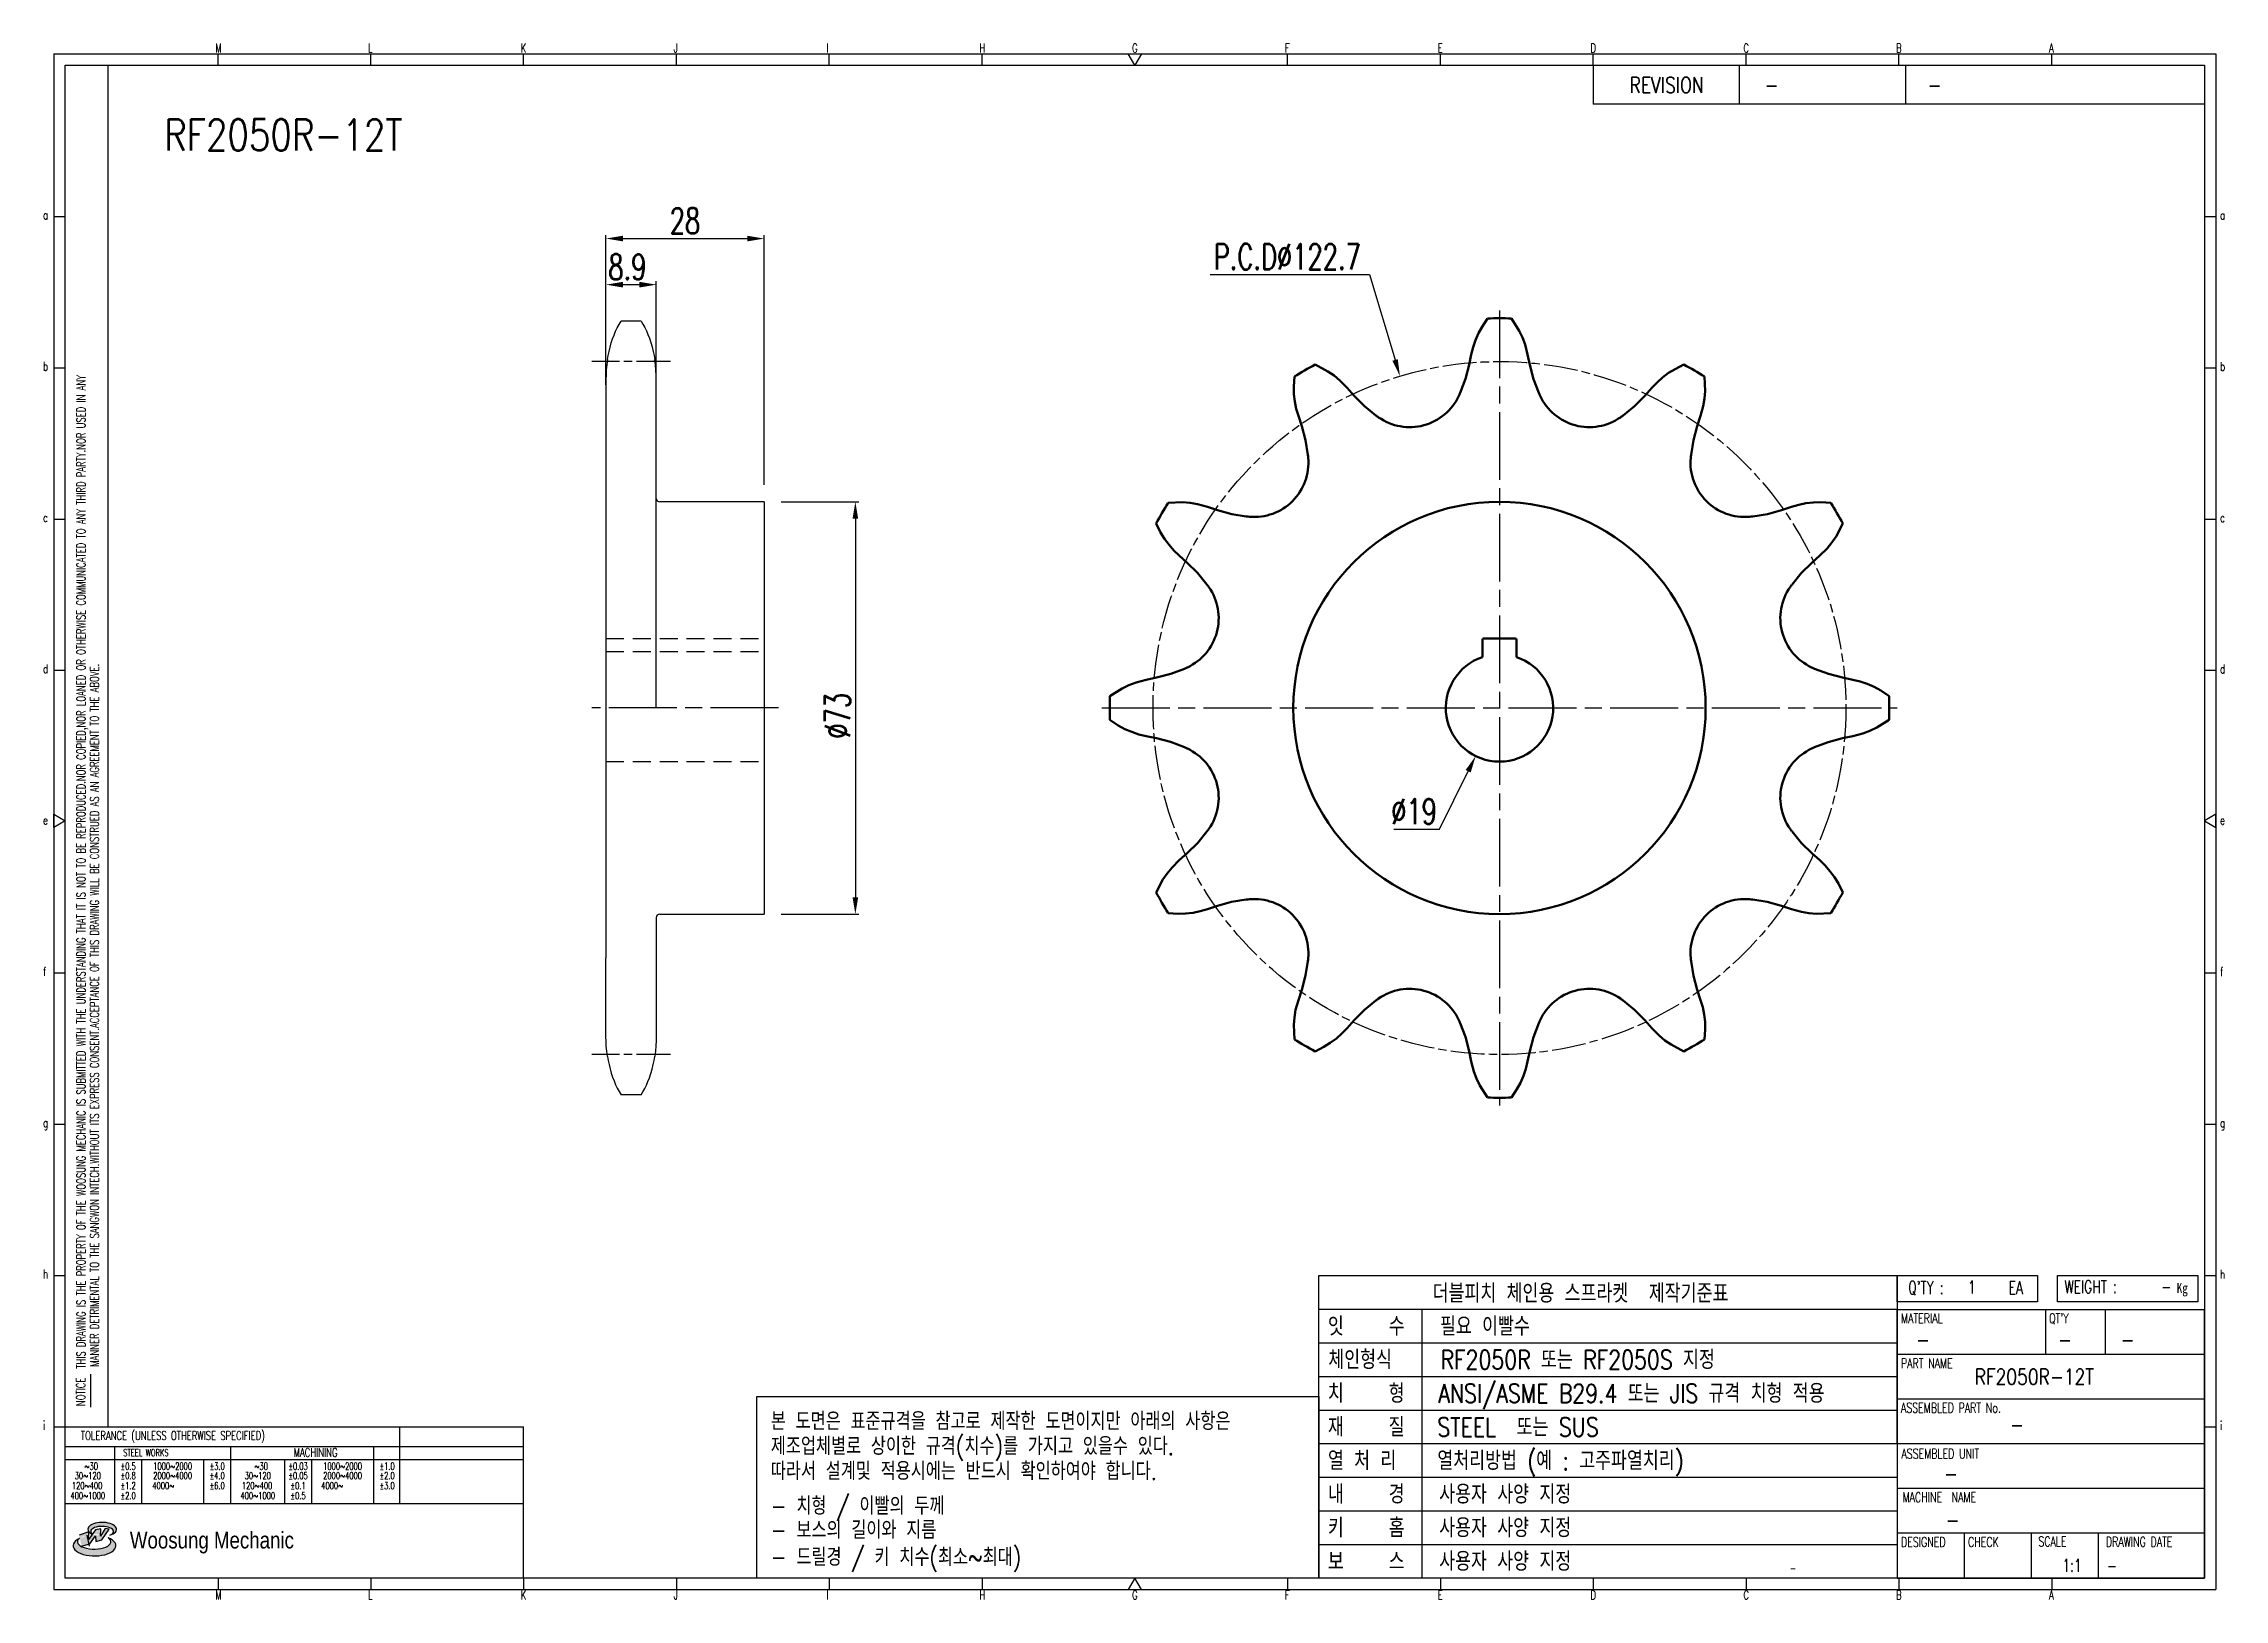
# Model space of a CAD drawing. Header units: millimetres. Extents: x 783 to 1169, y -1116 to -840.
import ezdxf
from ezdxf.enums import TextEntityAlignment as Align

# ---------------------------------------------------------------- set-up
doc = ezdxf.new("R2010")
doc.units = ezdxf.units.MM
for name, pattern in [('AM_ISO08W050', [18, 12, -1.5, 3, -1.5]), ('AM_ISO08W050x2', [9, 6, -0.75, 1.5, -0.75]), ('HIDDEN', [9.525, 6.35, -3.175])]:
    doc.linetypes.add(name, pattern=pattern)
for name, color, linetype, lineweight in [('AM_0', 7, 'Continuous', 50), ('CEN1', 1, 'AM_ISO08W050', 25), ('PEN_RF1', 6, 'AM_ISO08W050x2', 25)]:
    doc.layers.add(name, color=color, linetype=linetype, lineweight=lineweight)
for name, color, linetype in [('HIDDEN_RF1', 3, 'HIDDEN'), ('S-DIM', 7, 'Continuous'), ('TITLE', 7, 'Continuous'), ('도면레이아웃', 7, 'Continuous')]:
    doc.layers.add(name, color=color, linetype=linetype)
doc.styles.add('HAN', font='ROMANS.shx', dxfattribs={"width": 0.7, "bigfont": 'whgtxt.shx'})
doc.styles.add('HKD_ST2', font='romans.shx', dxfattribs={"width": 0.7, "height": 4, "bigfont": '@extfont2.shx'})
doc.styles.add('HSG', font='SIMPLEX.shx', dxfattribs={"width": 0.7, "bigfont": 'HSG.shx'})
doc.styles.add('ROMANS', font='romans.shx', dxfattribs={"width": 0.7, "bigfont": 'whgtxt.shx'})
doc.styles.add('SLDTEXTSTYLE4', font='arial.ttf', dxfattribs={"width": 0.8})
doc.dimstyles.new('RF-S3', dxfattribs={"dimscale": 3, "dimtxt": 1.5, "dimasz": 1, "dimexe": 0.2, "dimexo": 1, "dimgap": 0.3, "dimtad": 1, "dimtoh": 1, "dimdec": 1, "dimrnd": 0.01, "dimzin": 9, "dimdsep": 46, "dimtxsty": 'HSG', "dimcen": 0, "dimclrd": 1, "dimclre": 1, "dimclrt": 150, "dimazin": 2, "dimtp": 1, "dimtm": 1, "dimtfac": 0.5, "dimtdec": 1, "dimtofl": 0, "dimtmove": 0, "dimatfit": 3, "dimfxl": 0, "dimtvp": 1, "dimtolj": 2, "dimlwd": -1, "dimlwe": -1, "dimarcsym": 0})

# ---------------------------------------------------------------- blocks, each defined once
blk = doc.blocks.new('SUYWSHJH')
at = {"layer": '도면레이아웃'}
h = blk.add_hatch(color=10, dxfattribs=at)
h.paths.add_polyline_path([(1.544, 35.177), (1.554, 34.966), (1.779, 35.034), (2.054, 35.422), (1.908, 35.446), (1.728, 35.167), (1.741, 35.439), (1.547, 35.405), (1.292, 35.041), (1.295, 35.33), (0.943, 35.208), (1.03, 34.8), (1.336, 34.885)])
edge = h.paths.add_edge_path()
edge.add_ellipse((1.795, 35.421), major_axis=(-0.53, 0), ratio=0.487785, start_angle=122.36065, end_angle=403.39574)
edge.add_line((1.411, 35.244), (1.419, 35.261))
edge.add_ellipse((1.798, 35.344), major_axis=(-0.423, 0), ratio=0.444396, start_angle=131.58977, end_angle=386.19408, ccw=False)
edge = h.paths.add_edge_path()
edge.add_ellipse((1.512, 34.815), major_axis=(-0.793, 0), ratio=0.480113, start_angle=314.67633, end_angle=590.85213)
edge.add_ellipse((1.501, 34.958), major_axis=(-0.62, 0), ratio=0.43311, start_angle=331.7024, end_angle=574.42495, ccw=False)
for p, q in [((0, 90.118), (80.15, 90.118)), ((0, 90.118), (0, 33.191)), ((6.089, 89.693), (6.089, 90.118)), ((11.753, 89.693), (11.753, 90.118)), ((17.418, 89.693), (17.418, 90.118)), ((23.082, 89.693), (23.082, 90.118)), ((28.746, 89.693), (28.746, 90.118)), ((34.411, 89.693), (34.411, 90.118)), ((45.739, 89.693), (45.739, 90.118)), ((51.404, 89.693), (51.404, 90.118)), ((57.068, 89.693), (57.068, 90.118)), ((62.732, 89.693), (62.732, 90.118)), ((68.397, 89.693), (68.397, 90.118)), ((74.061, 89.693), (74.061, 90.118)), ((80.15, 90.118), (80.15, 33.191)), ((0, 84.085), (0.425, 84.085)), ((79.725, 84.085), (80.15, 84.085)), ((0, 78.478), (0.425, 78.478)), ((79.725, 78.478), (80.15, 78.478)), ((0, 72.87), (0.425, 72.87)), ((79.725, 72.87), (80.15, 72.87)), ((0, 67.262), (0.425, 67.262)), ((79.725, 67.262), (80.15, 67.262)), ((0, 56.047), (0.425, 56.047)), ((79.725, 56.047), (80.15, 56.047)), ((0, 50.439), (0.425, 50.439)), ((79.725, 50.439), (80.15, 50.439)), ((0, 44.832), (0.425, 44.832)), ((79.725, 44.832), (80.15, 44.832)), ((1.377, 39.947), (1.377, 41.174)), ((0, 39.224), (0.425, 39.224)), ((79.725, 39.224), (80.15, 39.224)), ((0, 33.191), (80.15, 33.191)), ((6.089, 33.616), (6.089, 33.191)), ((11.753, 33.616), (11.753, 33.191)), ((17.418, 33.616), (17.418, 33.191)), ((23.082, 33.616), (23.082, 33.191)), ((28.746, 33.616), (28.746, 33.191)), ((34.411, 33.616), (34.411, 33.191)), ((45.739, 33.616), (45.739, 33.191)), ((51.404, 33.616), (51.404, 33.191)), ((57.068, 33.616), (57.068, 33.191)), ((62.732, 33.616), (62.732, 33.191)), ((68.397, 33.616), (68.397, 33.191)), ((74.061, 33.616), (74.061, 33.191))]:
    blk.add_line(p, q)
at = {"color": 2}
for p, q in [((2.017, 39.224), (2.017, 89.693)), ((0.425, 39.224), (17.418, 39.224)), ((12.816, 39.224), (12.816, 36.382)), ((17.418, 33.616), (17.418, 39.224)), ((0.425, 38.487), (17.418, 38.487)), ((0.425, 38.012), (17.418, 38.012)), ((2.257, 38.487), (2.257, 36.382)), ((3.257, 38.012), (3.257, 36.382)), ((5.557, 38.012), (5.557, 36.382)), ((6.557, 38.5), (6.557, 36.382)), ((8.557, 38.012), (8.557, 36.382)), ((9.557, 38.026), (9.557, 36.382)), ((11.857, 38.487), (11.857, 36.382)), ((0.425, 36.382), (17.418, 36.382))]:
    blk.add_line(p, q, dxfattribs=at)
at = {"color": 6, "ltscale": 0.5}
for p, q in [((57.068, 89.693), (57.068, 88.246)), ((62.47, 89.693), (62.47, 88.246)), ((68.635, 89.693), (68.635, 88.246)), ((79.725, 88.246), (57.068, 88.246)), ((68.336, 38.59), (68.336, 43.563)), ((79.725, 43.563), (68.336, 43.563)), ((73.827, 43.563), (73.827, 41.905)), ((76.037, 43.563), (76.037, 41.905)), ((79.725, 38.59), (79.725, 43.563)), ((79.725, 41.905), (68.336, 41.905)), ((79.725, 40.248), (68.336, 40.248)), ((68.336, 38.59), (68.336, 33.616)), ((79.725, 38.59), (68.336, 38.59)), ((79.725, 33.616), (79.725, 38.59)), ((79.725, 36.932), (68.336, 36.932)), ((79.725, 35.274), (68.336, 35.274)), ((70.822, 33.616), (70.822, 35.274)), ((73.309, 33.616), (73.309, 35.274)), ((75.796, 33.616), (75.796, 35.274)), ((68.336, 33.616), (79.725, 33.616))]:
    blk.add_line(p, q, dxfattribs=at)
for points in [[(40.075, 89.693), (39.83, 90.118), (40.32, 90.118)], [(0.425, 89.693), (79.725, 89.693), (79.725, 33.616), (0.425, 33.616)], [(0.425, 61.679), (0, 61.433), (0, 61.924)], [(79.725, 61.679), (80.15, 61.433), (80.15, 61.924)], [(40.075, 33.616), (39.83, 33.191), (40.32, 33.191)]]:
    blk.add_lwpolyline(points, close=True)
at = {"layer": 'TITLE', "color": 20}
for p, q in [((68.336, 43.851), (68.336, 44.826)), ((68.336, 44.826), (73.54, 44.826)), ((73.54, 44.826), (73.54, 43.851)), ((74.277, 43.851), (74.277, 44.826)), ((74.277, 44.826), (79.481, 44.826)), ((79.481, 44.826), (79.481, 43.851)), ((73.54, 43.851), (68.336, 43.851)), ((79.481, 43.851), (74.277, 43.851))]:
    blk.add_line(p, q, dxfattribs=at)
at = {"layer": '도면레이아웃'}
for p, q in [((1.295, 35.33), (0.943, 35.208)), ((1.03, 34.8), (1.336, 34.885)), ((1.224, 35.208), (1.311, 34.8)), ((1.224, 35.208), (1.224, 35.208)), ((1.547, 35.405), (1.292, 35.041)), ((1.292, 35.041), (1.295, 35.33)), ((1.336, 34.885), (1.544, 35.177)), ((1.419, 35.261), (1.411, 35.244)), ((1.544, 35.177), (1.554, 34.966)), ((1.741, 35.439), (1.547, 35.405)), ((1.554, 34.966), (1.779, 35.034)), ((1.908, 35.446), (1.728, 35.167)), ((1.728, 35.167), (1.741, 35.439)), ((1.779, 35.034), (2.054, 35.422)), ((2.054, 35.422), (1.908, 35.446))]:
    blk.add_line(p, q, dxfattribs=at)
for centre, major_axis, ratio, start_param, end_param in [((1.795, 35.421), (-0.53, 0), 0.487785, 2.135596, 7.040584), ((1.512, 34.815), (-0.793, 0), 0.480113, 5.492138, 10.312315), ((1.501, 34.958), (-0.62, 0), 0.43311, 5.789299, 10.025607), ((1.798, 35.344), (-0.423, 0), 0.444396, 2.296675, 6.740358)]:
    blk.add_ellipse(centre, major_axis=major_axis, ratio=ratio, start_param=start_param, end_param=end_param, dxfattribs=at)
at = {"color": 4, "style": 'HKD_ST2', "width": 0.7}
for s, p in [('M', (5.988, 90.164)), ('L', (11.652, 90.164)), ('K', (17.316, 90.164)), ('J', (22.981, 90.164)), ('I', (28.645, 90.164)), ('H', (34.309, 90.164)), ('G', (39.974, 90.164)), ('F', (45.638, 90.164)), ('E', (51.302, 90.164)), ('D', (56.967, 90.164)), ('C', (62.631, 90.164)), ('B', (68.295, 90.164)), ('A', (73.96, 90.164)), ('a', (-0.395, 83.976)), ('a', (80.305, 83.97)), ('b', (-0.395, 78.368)), ('b', (80.305, 78.362)), ('c', (-0.395, 72.76)), ('c', (80.305, 72.754)), ('d', (-0.395, 67.153)), ('d', (80.305, 67.147)), ('e', (-0.395, 61.545)), ('e', (80.305, 61.539)), ('f', (-0.395, 55.937)), ('f', (80.305, 55.931)), ('g', (-0.395, 50.33)), ('g', (80.305, 50.324)), ('h', (-0.395, 44.722)), ('h', (80.305, 44.716)), ('i', (-0.395, 39.114)), ('i', (80.305, 39.108)), ('M', (5.988, 32.824)), ('L', (11.652, 32.824)), ('K', (17.316, 32.824)), ('J', (22.981, 32.824)), ('I', (28.645, 32.824)), ('H', (34.309, 32.824)), ('G', (39.974, 32.824)), ('F', (45.638, 32.824)), ('E', (51.302, 32.824)), ('D', (56.967, 32.824)), ('C', (62.631, 32.824)), ('B', (68.295, 32.824)), ('A', (73.96, 32.824))]:
    blk.add_text(s, height=0.326, dxfattribs=at).set_placement(p)
for s, height, style, width, p in [('REVISION', 0.5806, 'HAN', 0.8, (58.415, 88.664)), ('-', 0.581, 'HAN', 0.8, (63.426, 88.664)), ('-', 0.581, 'HAN', 0.8, (69.468, 88.664)), ("Q'TY : ", 0.4746, 'HKD_ST2', 0.7, (68.743, 44.143)), ('1', 0.475, 'HKD_ST2', 0.7, (70.957, 44.165)), ('EA', 0.4746, 'HKD_ST2', 0.7, (72.464, 44.143)), ('WEIGHT : ', 0.4746, 'HKD_ST2', 0.7, (74.536, 44.176)), ('-', 0.581, 'HAN', 0.8, (69.029, 42.157)), ('-', 0.581, 'HAN', 0.8, (74.289, 42.157)), ('-', 0.581, 'HAN', 0.8, (76.623, 42.157)), ('-', 0.581, 'HAN', 0.8, (72.515, 39.013)), ('-', 0.581, 'HAN', 0.8, (70.067, 37.189)), ('-', 0.581, 'HAN', 0.8, (70.126, 35.48)), ('1:1', 0.4746, 'HKD_ST2', 0.7, (74.458, 33.848)), ('-', 0.475, 'HKD_ST2', 0.7, (76.112, 33.837))]:
    blk.add_text(s, height=height, dxfattribs=dict(style=style, width=width)).set_placement(p)
at = {"color": 2, "style": 'HKD_ST2', "width": 0.7}
for s, p in [(' THIS DRAWING IS THE PROPERTY OF THE WOOSUNG MECHANIC IS SUBMITTED WITH THE UNDERSTANDING THAT IT IS NOT TO BE REPRODUCED.NOR COPIED,NOR LOANED OR OTHERWISE COMMUNICATED TO ANY THIRD PARTY.NOR USED IN ANY', (1.173, 41.217)), ('MANNER DETRIMENTAL TO THE SANGWON INTECH.WITHOUT ITS EXPRESS CONSENT.ACCEPTANCE OF THIS DRAWING WILL BE CONSTRUED AS AN AGREEMENT TO THE ABOVE.', (1.672, 41.447))]:
    blk.add_text(s, height=0.326266, rotation=90, dxfattribs=at).set_placement(p)
at = {"style": 'HKD_ST2', "width": 0.7}
blk.add_text('-', height=0.475, dxfattribs=at).set_placement((78.499, 44.176), align=Align.RIGHT)
at = {"color": 4, "style": 'HKD_ST2', "width": 0.7}
for s, height, p in [('MATERIAL', 0.3651, (68.474, 43.425)), ("QT'Y", 0.3651, (73.965, 43.425)), ('PART NAME', 0.3651, (68.474, 41.756)), ('ASSEMBLED PART No.', 0.36511, (68.474, 40.109)), ('ASSEMBLED UNIT', 0.36511, (68.49, 38.408)), ('MACHINE  NAME', 0.36511, (68.532, 36.794)), ('DESIGNED', 0.3651, (68.474, 35.136)), ('CHECK', 0.3651, (70.961, 35.136)), ('SCALE', 0.3651, (73.566, 35.153)), ('DRAWING DATE', 0.36511, (76.071, 35.141))]:
    blk.add_text(s, height=height, dxfattribs=at).set_placement(p, align=Align.TOP_LEFT)
at = {"style": 'HKD_ST2', "width": 0.7}
blk.add_text('NOTICE', height=0.3263, rotation=90, dxfattribs=at).set_placement((1.163, 39.988))
for s, height, style, width, p in [('TOLERANCE (UNLESS OTHERWISE SPECIFIED)', 0.32627, 'HKD_ST2', 0.7, (4.417, 38.896)), ('-', 0.326, 'ROMANS', 0.65, (64.469, 33.975))]:
    blk.add_text(s, height=height, dxfattribs=dict(style=style, width=width)).set_placement(p, align=Align.MIDDLE_CENTER)
at = {"color": 4, "style": 'HKD_ST2', "width": 0.7}
for s, height, p in [('STEEL WORKS', 0.26101, (3.416, 38.268)), ('MACHINING', 0.3263, (9.707, 38.27)), ('%%P0.5', 0.261, (2.757, 37.762)), ('%%P0.8', 0.261, (2.757, 37.411)), ('%%P3.0', 0.261, (6.057, 37.762)), ('%%P4.0', 0.261, (6.057, 37.411)), ('%%P0.03', 0.261, (9.057, 37.762)), ('%%P0.05', 0.261, (9.057, 37.411)), ('%%P1.0', 0.261, (12.357, 37.762)), ('%%P2.0', 0.261, (12.357, 37.411)), ('%%P1.2', 0.261, (2.757, 37.045)), ('%%P2.0', 0.261, (2.757, 36.67)), ('%%P6.0', 0.261, (6.057, 37.045)), ('%%P0.1', 0.261, (9.057, 37.045)), ('%%P0.5', 0.261, (9.057, 36.67)), ('%%P3.0', 0.261, (12.357, 37.045))]:
    blk.add_text(s, height=height, dxfattribs=at).set_placement(p, align=Align.MIDDLE)
for s, height, p in [('30%%126120', 0.261, (1.263, 37.411)), ('%%12630', 0.261, (1.389, 37.762)), ('2000%%1264000', 0.26101, (4.407, 37.411)), ('1000%%1262000', 0.26101, (4.407, 37.762)), ('30%%126120', 0.261, (7.563, 37.411)), ('%%12630', 0.261, (7.689, 37.762)), ('2000%%1264000', 0.26101, (10.707, 37.411)), ('1000%%1262000', 0.26101, (10.707, 37.762)), ('400%%1261000', 0.26101, (1.263, 36.67)), ('120%%126400', 0.26101, (1.237, 37.045)), ('4000%%126', 0.261, (4.061, 37.045)), ('400%%1261000', 0.26101, (7.563, 36.67)), ('120%%126400', 0.26101, (7.537, 37.045)), ('4000%%126', 0.261, (10.321, 37.045))]:
    blk.add_text(s, height=height, dxfattribs=at).set_placement(p, align=Align.MIDDLE_CENTER)
at = {"color": 1, "style": 'SLDTEXTSTYLE4', "width": 0.8}
blk.add_text('Woosung Mechanic', height=0.61957, dxfattribs=at).set_placement((2.822, 34.711))
at = {"layer": 'TITLE', "width": 0.8}
blk.add_text('Kg', height=0.3789, dxfattribs=at).set_placement((78.694, 44.176))
blk = doc.blocks.new('EWTFGG')
at = {"color": 150}
for p, q in [((1275.22, 18.47), (1365.55, 18.47)), ((1275.22, 18.47), (1365.55, 18.47)), ((1291.34, 18.47), (1291.34, -23.5)), ((1275.22, 13.23), (1365.55, 13.23)), ((1275.22, 7.98), (1365.55, 7.98)), ((1275.22, 2.73), (1365.55, 2.73)), ((1275.22, -2.51), (1365.55, -2.51)), ((1275.22, -7.76), (1365.55, -7.76)), ((1275.22, -13), (1365.55, -13)), ((1275.22, -18.25), (1365.55, -18.25))]:
    blk.add_line(p, q, dxfattribs=at)
blk.add_lwpolyline([(1275.22, 23.72), (1365.55, 23.72), (1365.55, -23.5), (1275.22, -23.5)], close=True, dxfattribs=at)
blk.add_lwpolyline([(1187.47, 4.85), (1275.22, 4.85), (1275.22, -23.5), (1187.47, -23.5)], close=True)
at = {"color": 150, "style": 'HAN', "width": 0.8}
for s, height, p in [('더블피치 체인용 스프라켓  제작기준표', 2.9346, (1293, 19.48)), ('잇    수 ', 2.935, (1276.65, 14.34)), ('필요 이빨수', 2.935, (1294.15, 14.34)), ('체인형식 ', 2.935, (1276.72, 9.12)), ('RF2050R 또는 RF2050S 지정', 2.9346, (1294.22, 9.12)), ('치    형', 2.935, (1276.65, 3.85)), ('ANSI/ASME B29.4 또는 JIS 규격 치형 적용', 2.9346, (1293.88, 3.85)), ('재    질', 2.935, (1276.65, -1.4)), ('STEEL  또는 SUS', 2.9346, (1293.74, -1.4)), ('열처리방법 (예 : 고주파열치리)', 2.9346, (1293.74, -6.64)), ('열 처 리', 2.935, (1276.65, -6.64)), ('내    경', 2.935, (1276.65, -11.89)), ('사용자 사양 지정', 2.935, (1294.03, -11.89)), ('키    홈', 2.935, (1276.65, -17.13)), ('사용자 사양 지정', 2.935, (1294.03, -17.13)), ('보    스', 2.935, (1276.65, -22.38)), ('사용자 사양 지정', 2.935, (1294.03, -22.38))]:
    blk.add_text(s, height=height, dxfattribs=at).set_placement(p)
at = {"style": 'HAN', "width": 0.8}
for s, p in [('본 도면은 표준규격을 참고로 제작한 도면이지만 아래의 사항은', (1189.67, -0.4)), ('제조업체별로 상이한 규격(치수)를 가지고 있을수 있다.', (1189.67, -4.29)), ('따라서 설계및 적용시에는 반드시 확인하여야 합니다.', (1189.67, -8.18)), ('- 치형 / 이빨의 두께', (1189.67, -13.62)), ('- 보스의 길이와 지름', (1189.67, -17.38)), ('- 드릴경 / 키 치수(최소~최대)', (1189.67, -21.61))]:
    blk.add_text(s, height=2.7767, dxfattribs=at).set_placement(p)
blk = doc.blocks.new('*D2')
at = {"layer": 'Defpoints', "color": 0, "transparency": 16777216}
for p in [(891.03, -882.88), (891.03, -901.68), (882.12, -903.62)]:
    blk.add_point(p, dxfattribs=at)
at = {"layer": 'S-DIM', "color": 1, "transparency": 16777216}
for p, q in [((882.12, -900.62), (882.12, -882.28)), ((885.12, -882.88), (888.03, -882.88)), ((891.03, -898.68), (891.03, -882.28))]:
    blk.add_line(p, q, dxfattribs=at)
for points in [[(885.12, -882.38), (885.12, -883.38), (882.12, -882.88)], [(888.03, -882.38), (888.03, -883.38), (891.03, -882.88)]]:
    blk.add_solid(points, dxfattribs=at)
at = {"layer": 'S-DIM', "color": 150, "transparency": 16777216, "insert": (885.91, -879.73), "char_height": 4.5, "attachment_point": 5, "style": 'HSG'}
blk.add_mtext('\\A2;8.9', dxfattribs=at)
blk = doc.blocks.new('*D3')
at = {"layer": 'Defpoints', "color": 0, "transparency": 16777216}
for p in [(910.13, -874.72), (882.12, -903.62), (910.13, -921.33)]:
    blk.add_point(p, dxfattribs=at)
at = {"layer": 'S-DIM', "color": 1, "transparency": 16777216}
for p, q in [((882.12, -900.62), (882.12, -874.12)), ((885.12, -874.72), (907.13, -874.72)), ((910.13, -918.33), (910.13, -874.12))]:
    blk.add_line(p, q, dxfattribs=at)
for points in [[(885.12, -874.22), (885.12, -875.22), (882.12, -874.72)], [(907.13, -874.22), (907.13, -875.22), (910.13, -874.72)]]:
    blk.add_solid(points, dxfattribs=at)
at = {"layer": 'S-DIM', "color": 150, "transparency": 16777216, "insert": (896.12, -871.57), "char_height": 4.5, "attachment_point": 5, "style": 'HSG'}
blk.add_mtext('\\A2;28', dxfattribs=at)
blk = doc.blocks.new('*D4')
at = {"layer": 'Defpoints', "color": 0, "transparency": 16777216}
for p in [(910.13, -921.33), (910.13, -994.33), (926.28, -994.33)]:
    blk.add_point(p, dxfattribs=at)
at = {"layer": 'S-DIM', "color": 1, "transparency": 16777216}
for p, q in [((913.13, -921.33), (926.88, -921.33)), ((926.28, -924.33), (926.28, -991.33)), ((913.13, -994.33), (926.88, -994.33))]:
    blk.add_line(p, q, dxfattribs=at)
for points in [[(925.78, -924.33), (926.78, -924.33), (926.28, -921.33)], [(925.78, -991.33), (926.78, -991.33), (926.28, -994.33)]]:
    blk.add_solid(points, dxfattribs=at)
at = {"layer": 'S-DIM', "color": 150, "transparency": 16777216, "insert": (923.13, -959.21), "char_height": 4.5, "attachment_point": 5, "rotation": 90, "style": 'HSG'}
blk.add_mtext('\\A2;%%c73', dxfattribs=at)
blk = doc.blocks.new('*D5')
at = {"layer": 'Defpoints', "color": 0, "transparency": 16777216}
for p in [(1022.7, -899.08), (1057.95, -1016.58)]:
    blk.add_point(p, dxfattribs=at)
at = {"layer": 'S-DIM', "color": 1, "transparency": 16777216}
for p, q in [((989.1, -881.08), (1017.3, -881.08)), ((1017.3, -881.08), (1021.84, -896.21))]:
    blk.add_line(p, q, dxfattribs=at)
blk.add_solid([(1022.31, -896.07), (1021.36, -896.35), (1022.7, -899.08)], dxfattribs=at)
at = {"layer": 'S-DIM', "color": 150, "transparency": 16777216, "insert": (1002.75, -877.93), "char_height": 4.5, "attachment_point": 5, "style": 'HSG'}
blk.add_mtext('\\A2;P.C.D∅122.7', dxfattribs=at)
blk = doc.blocks.new('*D6')
at = {"layer": 'Defpoints', "color": 0, "transparency": 16777216}
for p in [(1044.54, -949.32), (1036.11, -966.34)]:
    blk.add_point(p, dxfattribs=at)
at = {"layer": 'S-DIM', "color": 1, "transparency": 16777216}
for p, q in [((1029.69, -979.3), (1034.78, -969.03)), ((1021.59, -979.3), (1029.69, -979.3))]:
    blk.add_line(p, q, dxfattribs=at)
blk.add_solid([(1034.33, -968.81), (1035.22, -969.25), (1036.11, -966.34)], dxfattribs=at)
at = {"layer": 'S-DIM', "color": 150, "transparency": 16777216, "insert": (1025.19, -976.15), "char_height": 4.5, "attachment_point": 5, "style": 'HSG'}
blk.add_mtext('\\A2;∅19', dxfattribs=at)

msp = doc.modelspace()

# ---------------------------------------------------------------- linework, layer by layer
for p, q in [((883.29, -892.49), (883.55, -891.8)), ((883.55, -891.8), (883.83, -891.14)), ((883.83, -891.14), (884.13, -890.53)), ((884.13, -890.53), (884.46, -889.93)), ((884.46, -889.93), (884.8, -889.37)), ((888.36, -889.37), (884.8, -889.37)), ((888.36, -889.37), (888.67, -889.89)), ((888.67, -889.89), (888.98, -890.45)), ((888.98, -890.45), (889.27, -891.05)), ((889.27, -891.05), (889.55, -891.7)), ((889.55, -891.7), (889.82, -892.38)), ((882.39, -896.14), (882.51, -895.42)), ((882.51, -895.42), (882.66, -894.71)), ((882.66, -894.71), (882.85, -893.94)), ((882.85, -893.94), (883.06, -893.2)), ((883.06, -893.2), (883.29, -892.49)), ((889.82, -892.38), (890.06, -893.1)), ((890.06, -893.1), (890.29, -893.89)), ((890.29, -893.89), (890.49, -894.71)), ((890.49, -894.71), (890.64, -895.42)), ((890.64, -895.42), (890.76, -896.14)), ((882.13, -898.88), (882.12, -899.55)), ((882.12, -899.55), (882.12, -903.62)), ((882.18, -897.99), (882.13, -898.88)), ((882.27, -897.07), (882.18, -897.99)), ((882.39, -896.14), (882.27, -897.07)), ((890.89, -897.09), (890.76, -896.14)), ((890.97, -898.01), (890.89, -897.09)), ((891.02, -898.9), (890.97, -898.01)), ((891.03, -899.56), (891.02, -898.9)), ((891.03, -957.83), (891.03, -899.54)), ((882.12, -903.62), (882.12, -1002.08)), ((910.13, -921.33), (891.63, -921.33)), ((910.13, -921.33), (910.13, -994.33)), ((891.03, -994.9), (891.03, -1016.12)), ((891.63, -994.33), (910.13, -994.33)), ((882.12, -1016.12), (882.12, -1002.08)), ((882.13, -1016.78), (882.12, -1016.11)), ((882.18, -1017.68), (882.13, -1016.78)), ((882.27, -1018.59), (882.18, -1017.68)), ((882.39, -1019.52), (882.27, -1018.59)), ((890.89, -1018.58), (890.76, -1019.52)), ((890.97, -1017.65), (890.89, -1018.58)), ((891.02, -1016.77), (890.97, -1017.65)), ((891.03, -1016.1), (891.02, -1016.77)), ((882.39, -1019.52), (882.51, -1020.24)), ((882.51, -1020.24), (882.66, -1020.95)), ((882.66, -1020.95), (882.85, -1021.72)), ((882.85, -1021.72), (883.06, -1022.46)), ((883.06, -1022.46), (883.29, -1023.17)), ((883.29, -1023.17), (883.55, -1023.86)), ((889.82, -1023.28), (890.06, -1022.56)), ((890.06, -1022.56), (890.29, -1021.77)), ((890.29, -1021.77), (890.49, -1020.95)), ((890.49, -1020.95), (890.64, -1020.24)), ((890.64, -1020.24), (890.76, -1019.52)), ((883.55, -1023.86), (883.83, -1024.52)), ((883.83, -1024.52), (884.13, -1025.13)), ((884.13, -1025.13), (884.46, -1025.73)), ((884.46, -1025.73), (884.8, -1026.29)), ((888.36, -1026.29), (884.8, -1026.29)), ((888.36, -1026.29), (888.67, -1025.77)), ((888.67, -1025.77), (888.98, -1025.21)), ((888.98, -1025.21), (889.27, -1024.61)), ((889.27, -1024.61), (889.55, -1023.97)), ((889.55, -1023.97), (889.82, -1023.28))]:
    msp.add_line(p, q)
for centre, start, end in [((891.63, -920.73), 180, 270), ((891.63, -994.93), 90, 180)]:
    msp.add_arc(centre, 0.6, start, end)
at = {"layer": 'AM_0'}
for p, q in [((1034.95, -897.09), (1035.33, -895.25)), ((1045.31, -895.25), (1045.69, -897.09)), ((1013.35, -901.14), (1014.6, -902.54)), ((1066.04, -902.54), (1067.29, -901.14)), ((1005.3, -907.91), (1004.71, -906.13)), ((1075.94, -906.13), (1075.35, -907.91)), ((988.62, -922.22), (990.4, -922.81)), ((1090.24, -922.81), (1092.03, -922.22)), ((985.03, -932.11), (983.63, -930.86)), ((1097.02, -930.86), (1095.61, -932.11)), ((1037.32, -948.82), (1037.32, -945.73)), ((1043.12, -945.53), (1037.52, -945.53)), ((1043.32, -945.73), (1043.32, -948.82)), ((977.74, -952.84), (979.58, -952.46)), ((1101.07, -952.46), (1102.91, -952.84)), ((979.58, -963.2), (977.74, -962.82)), ((1102.91, -962.82), (1101.07, -963.2)), ((983.63, -984.8), (985.03, -983.55)), ((1095.61, -983.55), (1097.02, -984.8)), ((990.4, -992.85), (988.62, -993.44)), ((1092.03, -993.44), (1090.24, -992.85)), ((1004.71, -1009.53), (1005.3, -1007.75)), ((1075.35, -1007.75), (1075.94, -1009.53)), ((1014.6, -1013.12), (1013.35, -1014.52)), ((1067.29, -1014.52), (1066.04, -1013.12)), ((1035.33, -1020.41), (1034.95, -1018.57)), ((1045.69, -1018.57), (1045.31, -1020.41))]:
    msp.add_line(p, q, dxfattribs=at)
for points in [[(1035.33, -895.25), (1035.65, -893.96), (1036.07, -892.72), (1036.6, -891.49), (1037.23, -890.32), (1038.2, -888.86)], [(1042.44, -888.86), (1043.81, -891.03), (1044.37, -892.23), (1044.85, -893.49), (1045.31, -895.25)], [(1004.71, -906.13), (1004.34, -904.86), (1004.09, -903.57), (1003.93, -902.24), (1003.89, -900.91), (1004, -899.16)], [(1007.67, -897.04), (1009.94, -898.23), (1011.03, -898.99), (1012.07, -899.85), (1013.35, -901.14)], [(1034.95, -897.09), (1034.3, -899.58), (1033.37, -902.04)], [(1047.27, -902.04), (1046.36, -899.62), (1045.69, -897.09)], [(1067.29, -901.14), (1068.21, -900.18), (1069.2, -899.32), (1070.27, -898.52), (1071.4, -897.82), (1072.97, -897.04)], [(1076.64, -899.16), (1076.74, -901.72), (1076.63, -903.04), (1076.41, -904.37), (1075.94, -906.13)], [(1018.44, -906.04), (1016.44, -904.4), (1014.6, -902.54)], [(1066.04, -902.54), (1064.24, -904.37), (1062.2, -906.04)], [(1005.3, -907.91), (1005.98, -910.39), (1006.41, -912.99)], [(1074.24, -912.99), (1074.65, -910.44), (1075.35, -907.91)], [(981.65, -921.51), (984.21, -921.41), (985.54, -921.52), (986.86, -921.74), (988.62, -922.22)], [(1092.03, -922.22), (1093.3, -921.85), (1094.58, -921.59), (1095.91, -921.44), (1097.24, -921.4), (1098.99, -921.51)], [(983.63, -930.86), (982.68, -929.94), (981.81, -928.96), (981.01, -927.88), (980.31, -926.76), (979.54, -925.18)], [(995.48, -923.92), (992.93, -923.5), (990.4, -922.81)], [(1090.24, -922.81), (1087.76, -923.49), (1085.17, -923.92)], [(1101.11, -925.18), (1099.92, -927.44), (1099.16, -928.54), (1098.31, -929.58), (1097.02, -930.86)], [(985.03, -932.11), (986.86, -933.92), (988.53, -935.95)], [(1092.12, -935.95), (1093.75, -933.95), (1095.61, -932.11)], [(971.36, -955.71), (973.52, -954.35), (974.72, -953.78), (975.98, -953.31), (977.74, -952.84)], [(984.53, -950.88), (982.11, -951.79), (979.58, -952.46)], [(1101.07, -952.46), (1098.58, -951.81), (1096.12, -950.88)], [(1102.91, -952.84), (1104.19, -953.16), (1105.43, -953.58), (1106.66, -954.11), (1107.83, -954.74), (1109.29, -955.71)], [(977.74, -962.82), (976.46, -962.5), (975.21, -962.08), (973.99, -961.55), (972.82, -960.92), (971.36, -959.95)], [(1109.29, -959.95), (1107.13, -961.31), (1105.92, -961.88), (1104.67, -962.35), (1102.91, -962.82)], [(979.58, -963.2), (982.07, -963.85), (984.53, -964.78)], [(1096.12, -964.78), (1098.53, -963.87), (1101.07, -963.2)], [(988.53, -979.71), (986.89, -981.71), (985.03, -983.55)], [(1095.61, -983.55), (1093.78, -981.74), (1092.12, -979.71)], [(979.54, -990.48), (980.73, -988.22), (981.48, -987.12), (982.34, -986.08), (983.63, -984.8)], [(1097.02, -984.8), (1097.97, -985.72), (1098.83, -986.7), (1099.63, -987.78), (1100.33, -988.91), (1101.11, -990.48)], [(990.4, -992.85), (992.88, -992.17), (995.48, -991.74)], [(1085.17, -991.74), (1087.72, -992.16), (1090.24, -992.85)], [(988.62, -993.44), (987.35, -993.81), (986.06, -994.07), (984.73, -994.22), (983.41, -994.26), (981.65, -994.15)], [(1098.99, -994.15), (1096.44, -994.25), (1095.11, -994.14), (1093.78, -993.92), (1092.03, -993.44)], [(1006.41, -1002.68), (1005.99, -1005.22), (1005.3, -1007.75)], [(1075.35, -1007.75), (1074.66, -1005.27), (1074.24, -1002.68)], [(1004, -1016.5), (1003.9, -1013.94), (1004.01, -1012.62), (1004.23, -1011.29), (1004.71, -1009.53)], [(1014.6, -1013.12), (1016.41, -1011.29), (1018.44, -1009.62)], [(1062.2, -1009.62), (1064.2, -1011.26), (1066.04, -1013.12)], [(1075.94, -1009.53), (1076.3, -1010.81), (1076.56, -1012.09), (1076.71, -1013.42), (1076.75, -1014.75), (1076.64, -1016.5)], [(1013.35, -1014.52), (1012.43, -1015.48), (1011.45, -1016.34), (1010.37, -1017.14), (1009.25, -1017.84), (1007.67, -1018.62)], [(1033.37, -1013.62), (1034.29, -1016.04), (1034.95, -1018.57)], [(1045.69, -1018.57), (1046.34, -1016.09), (1047.27, -1013.62)], [(1072.97, -1018.62), (1070.71, -1017.43), (1069.61, -1016.67), (1068.58, -1015.81), (1067.29, -1014.52)], [(1038.2, -1026.8), (1036.84, -1024.64), (1036.27, -1023.43), (1035.8, -1022.17), (1035.33, -1020.41)], [(1045.31, -1020.41), (1044.99, -1021.7), (1044.57, -1022.94), (1044.04, -1024.17), (1043.42, -1025.34), (1042.44, -1026.8)]]:
    msp.add_lwpolyline(points, dxfattribs=at)
msp.add_circle((1040.32, -957.83), 36.5, dxfattribs=at)
for centre, radius, start, end in [((1040.32, -957.83), 69, 88.2401, 91.7599), ((1040.32, -957.83), 69, 118.2401, 121.7599), ((1040.32, -957.83), 69, 58.2401, 61.7599), ((1024.43, -898.5), 9.61, 235, 335), ((1010.61, -892.06), 24.85, 335, 336.3359), ((1070.03, -892.06), 24.85, 203.6641, 205), ((1056.22, -898.5), 9.61, 205, 305), ((1033.17, -886.02), 24.85, 233.6641, 235), ((1047.48, -886.02), 24.85, 305, 306.3359), ((996.89, -914.4), 9.61, 265, 5), ((981.71, -915.73), 24.85, 5, 6.3359), ((1083.75, -914.4), 9.61, 175, 275), ((1098.94, -915.73), 24.85, 173.6641, 175), ((1040.32, -957.83), 69, 148.2401, 151.7599), ((1040.32, -957.83), 69, 28.2401, 31.7599), ((998.22, -899.22), 24.85, 263.6641, 265), ((1082.43, -899.22), 24.85, 275, 276.3359), ((981, -941.93), 9.61, 295, 35), ((968.51, -950.67), 24.85, 35, 36.3359), ((1099.65, -941.93), 9.61, 145, 245), ((1112.13, -950.67), 24.85, 143.6641, 145), ((1037.52, -945.73), 0.2, 90, 180), ((1043.12, -945.73), 0.2, 0, 90), ((1040.32, -957.83), 9.5, 108.4085, 71.5915), ((974.55, -928.12), 24.85, 293.6641, 295), ((1106.09, -928.12), 24.85, 245, 246.3359), ((1040.32, -957.83), 69, 178.2401, 181.7599), ((1040.32, -957.83), 69, 358.2401, 1.7599), ((974.55, -987.54), 24.85, 65, 66.3359), ((981, -973.73), 9.61, 325, 65), ((1099.65, -973.73), 9.61, 115, 215), ((1106.09, -987.54), 24.85, 113.6641, 115), ((968.51, -964.99), 24.85, 323.6641, 325), ((1112.13, -964.99), 24.85, 215, 216.3359), ((1040.32, -957.83), 69, 208.2401, 211.7599), ((998.22, -1016.44), 24.85, 95, 96.3359), ((996.89, -1001.26), 9.61, 355, 95), ((1083.75, -1001.26), 9.61, 85, 185), ((1082.43, -1016.44), 24.85, 83.6641, 85), ((1040.32, -957.83), 69, 328.2401, 331.7599), ((981.71, -999.93), 24.85, 353.6641, 355), ((1098.94, -999.93), 24.85, 185, 186.3359), ((1024.43, -1017.16), 9.61, 25, 125), ((1056.22, -1017.16), 9.61, 55, 155), ((1033.17, -1029.64), 24.85, 125, 126.3359), ((1047.48, -1029.64), 24.85, 53.6641, 55), ((1010.61, -1023.6), 24.85, 23.6641, 25), ((1070.03, -1023.6), 24.85, 155, 156.3359), ((1040.32, -957.83), 69, 238.2401, 241.7599), ((1040.32, -957.83), 69, 298.2401, 301.7599), ((1040.32, -957.83), 69, 268.2401, 271.7599)]:
    msp.add_arc(centre, radius, start, end, dxfattribs=at)
at = {"layer": 'CEN1', "color": 1, "linetype": 'AM_ISO08W050x2', "ltscale": 2}
for p, q in [((1040.32, -887.44), (1040.32, -1028.22)), ((912.64, -957.83), (879.61, -957.83)), ((969.93, -957.83), (1110.72, -957.83))]:
    msp.add_line(p, q, dxfattribs=at)
at = {"layer": 'HIDDEN_RF1', "ltscale": 0.5}
for p, q in [((882.12, -945.53), (910.13, -945.53)), ((882.12, -947.83), (910.13, -947.83)), ((882.12, -967.33), (910.13, -967.33))]:
    msp.add_line(p, q, dxfattribs=at)
at = {"layer": 'PEN_RF1'}
for p, q in [((893.54, -896.5), (879.61, -896.5)), ((893.54, -1019.17), (879.61, -1019.17))]:
    msp.add_line(p, q, dxfattribs=at)
msp.add_circle((1040.32, -957.83), 61.34, dxfattribs=at)

# ---------------------------------------------------------------- block references
for name, p, xscale, yscale, zscale in [('SUYWSHJH', (784.35, -1272.43), 4.776407999999999, 4.776407999999999, 4.776407999999999), ('EWTFGG', (-437.78, -1085.22), 1.134, 1.134, 1.134)]:
    msp.add_blockref(name, p, dxfattribs=dict(xscale=xscale, yscale=yscale, zscale=zscale))

# ---------------------------------------------------------------- texts
at = {"style": 'HAN', "width": 0.8}
for height, p in [(5.5464, (803.88, -859.15)), (2.7732, (1124.46, -1077.62))]:
    msp.add_text('RF2050R-12T', height=height, dxfattribs=at).set_placement(p)

# ---------------------------------------------------------------- dimensions: what is measured, and where the dimension line sits
at = {"layer": 'S-DIM'}
dim = msp.add_linear_dim(base=(910.13, -874.72), p1=(882.12, -903.62), p2=(910.13, -921.33), dimstyle='RF-S3', dxfattribs=at)
dim.commit()
dim.dimension.update_dxf_attribs({"geometry": '*D3', "text_midpoint": (896.12, -871.57)})
dim = msp.add_diameter_dim_2p(p1=(1057.95, -1016.58), p2=(1022.7, -899.08), text='P.C.D<>', dimstyle='RF-S3', dxfattribs=at)
dim.commit()
dim.dimension.update_dxf_attribs({"geometry": '*D5', "text_midpoint": (1002.75, -881.08), "dimtype": 131})
dim = msp.add_linear_dim(base=(891.03, -882.88), p1=(882.12, -903.62), p2=(891.03, -901.68), dimstyle='RF-S3', dxfattribs=at)
dim.commit()
dim.dimension.update_dxf_attribs({"geometry": '*D2', "text_midpoint": (885.91, -882.88), "dimtype": 128})
dim = msp.add_linear_dim(base=(926.28, -994.33), p1=(910.13, -921.33), p2=(910.13, -994.33), angle=90, text='%%c<>', dimstyle='RF-S3', dxfattribs=at)
dim.commit()
dim.dimension.update_dxf_attribs({"geometry": '*D4', "text_midpoint": (926.28, -959.21), "dimtype": 128})
dim = msp.add_diameter_dim_2p(p1=(1044.54, -949.32), p2=(1036.11, -966.34), dimstyle='RF-S3', dxfattribs=at)
dim.commit()
dim.dimension.update_dxf_attribs({"geometry": '*D6', "text_midpoint": (1025.19, -979.3), "dimtype": 131})

doc.saveas('drawing.dxf')
